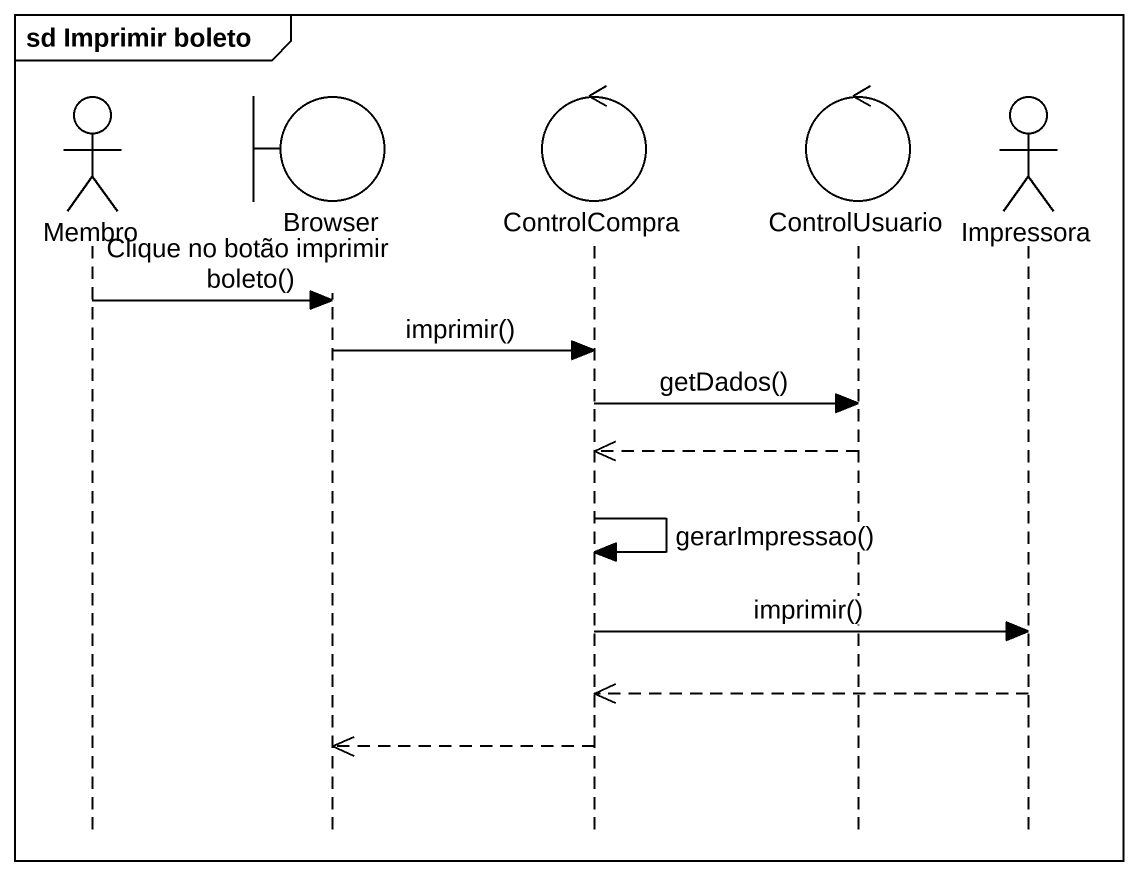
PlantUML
@startuml
mainframe sd Imprimir boleto
hide footbox
actor Membro
boundary Browser
control ControlCompra
control ControlUsuario
actor Impressora

Membro -> Browser : Clique no botão imprimir boleto()
Browser -> ControlCompra : imprimir()
ControlCompra -> ControlUsuario : getDados()
ControlUsuario -->> ControlCompra
ControlCompra -> ControlCompra : gerarImpressao()
ControlCompra -> Impressora : imprimir()
Impressora -->> ControlCompra
ControlCompra -->> Browser
@enduml
